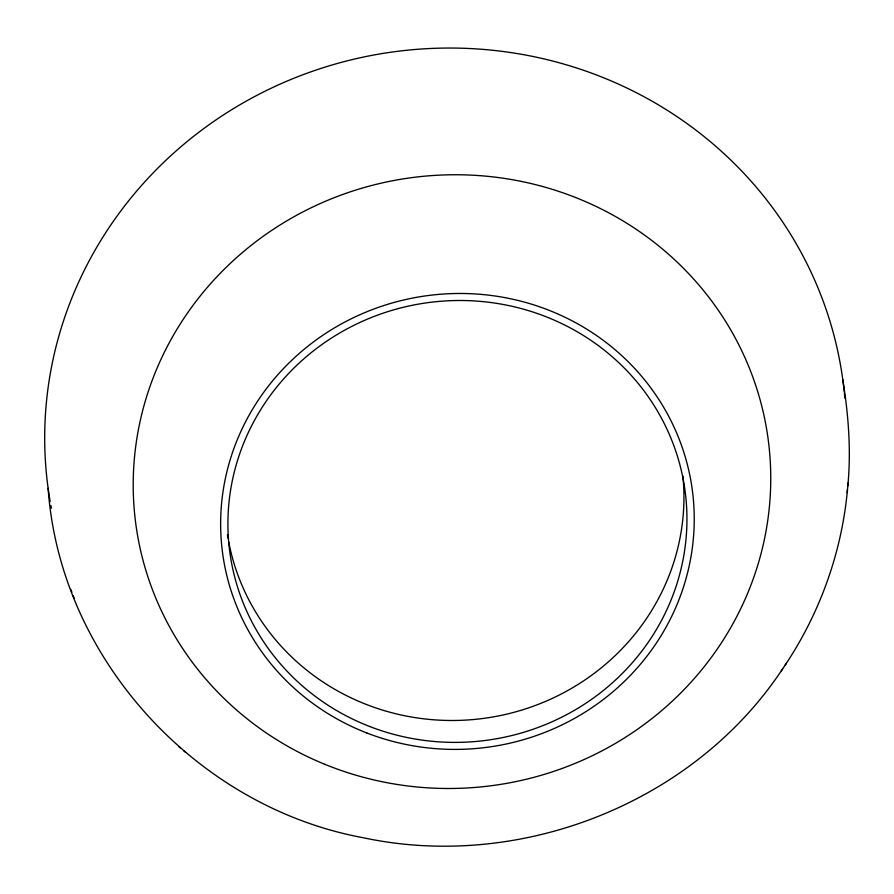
<?xml version="1.0" encoding="UTF-8"?>
<svg xmlns="http://www.w3.org/2000/svg" width="894" height="894" viewBox="0 0 894 894"><rect width="100%" height="100%" fill="white"/><g stroke="black" fill="none" stroke-linecap="round" stroke-linejoin="round"><path stroke-width="1.34" d="M847.814 485.911C851.278 450.375 848.417 414.559 842.751 379.402M785.1 665.203C819.932 613.016 841.846 552.157 847.467 489.61M847.21 492.605L848.082 482.905M48.12 488.258C59.943 658.397 196.3 806.98 363.255 837.734C520.04 871.27 693.856 803.259 782.596 668.913M781.311 670.858L786.407 663.236M183.907 750.926L185.661 752.446M178.711 746.479L180.499 748.021M70.816 589.369L71.866 592.197M73.207 595.672L74.258 598.488M682.893 476.021A229.68 220.784 -7.8 0 1 486.381 718.005A229.68 220.784 -7.8 0 1 228.763 542.122M228.059 538.333A229.68 220.784 -7.8 0 1 227.434 534.523M50.187 501.556A401.026 385.493 -7.8 0 1 392.421 51.997A401.026 385.493 -7.8 0 1 844.193 391.427M844.327 392.768A401.026 385.493 -7.8 0 1 844.83 398.132M51.394 508.172A401.026 385.493 -7.8 0 1 50.902 505.523M366.819 732.968A236.966 227.791 -7.8 0 0 692.213 489.286A236.966 227.791 -7.8 0 0 313.269 342.078A236.966 227.791 -7.8 0 0 366.819 732.968M369.602 726.464A229.68 220.784 -7.8 0 0 684.983 490.27A229.68 220.784 -7.8 0 0 317.705 347.598A229.68 220.784 -7.8 0 0 369.602 726.464M324.868 764.325A319.002 306.642 -7.8 0 0 768.706 443.636A319.002 306.642 -7.8 0 0 262.355 236.899A319.002 306.642 -7.8 0 0 324.868 764.325"/></g></svg>
